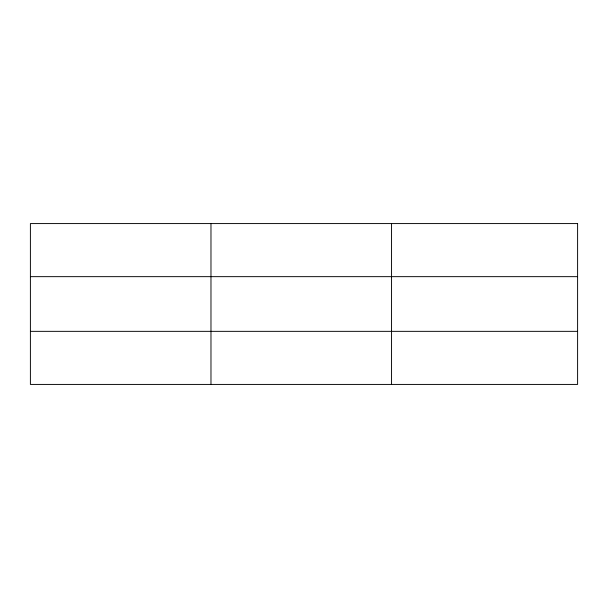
<?xml version="1.0" encoding="UTF-8"?>
<svg xmlns="http://www.w3.org/2000/svg" width="608" height="608" viewBox="0 0 608 608"><rect width="100%" height="100%" fill="white"/><g stroke="black" fill="none" stroke-linecap="round" stroke-linejoin="round"><path stroke-width="0.91" d="M210.976 223.577L210.976 384.423M391.552 223.577L391.552 384.423M30.4 276.655L577.6 276.655M30.4 331.345L577.6 331.345M577.6 223.577L577.6 384.423L30.4 384.423L30.4 223.577L577.6 223.577"/></g></svg>
